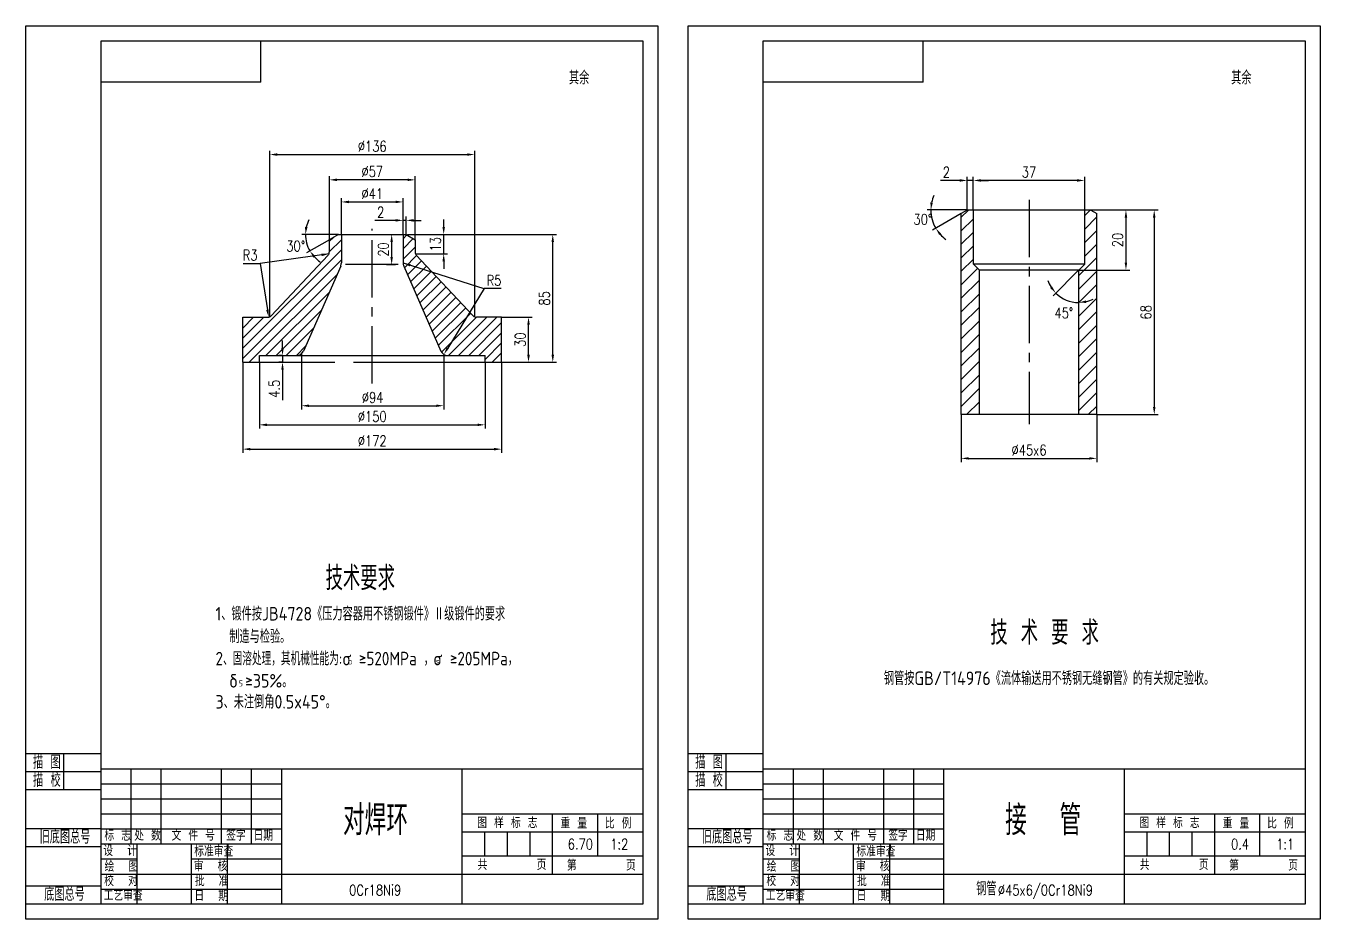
# Model space of a CAD drawing. Header units: millimetres. Extents: x 0 to 1761, y 0 to 1006.
# Drawn here: x 0 to 430, y 347 to 644 of the extents above; entities that cross this region are included whole.
import ezdxf

# ---------------------------------------------------------------- set-up
doc = ezdxf.new("R2010")
doc.units = ezdxf.units.MM
doc.linetypes.add('CENTER2', pattern=[28.575, 19.05, -3.175, 3.175, -3.175])
doc.styles.add('HZXT', font='gbenor.shx', dxfattribs={"bigfont": 'gbcbig.shx'})
doc.styles.get("Standard").update_dxf_attribs({"font": 'txt.shx', "width": 0.8, "height": 3.5})
doc.dimstyles.new('AM_GB', dxfattribs={"dimtxt": 3.5, "dimasz": 2.5, "dimexe": 1.25, "dimexo": 0, "dimgap": 1, "dimtad": 1, "dimdsep": 46, "dimtxsty": 'Standard', "dimcen": 0, "dimclrd": 4, "dimclre": 4, "dimclrt": 3, "dimadec": 0, "dimazin": 2, "dimtp": 0.1, "dimtm": 0.1, "dimtfac": 0.71, "dimtmove": 0, "dimatfit": 0, "dimfxl": 0, "dimlwd": -1, "dimlwe": -1, "dimarcsym": 0})
doc.dimstyles.new('AM_GB$4', dxfattribs={"dimtxt": 3.5, "dimasz": 2.5, "dimexe": 1.25, "dimexo": 0, "dimgap": 1, "dimtad": 1, "dimtoh": 1, "dimdsep": 46, "dimtxsty": 'Standard', "dimcen": 0, "dimclrd": 4, "dimclre": 4, "dimclrt": 3, "dimadec": 0, "dimazin": 2, "dimtp": 0.1, "dimtm": 0.1, "dimtfac": 0.71, "dimtofl": 0, "dimtmove": 0, "dimatfit": 0, "dimfxl": 0, "dimlwd": -1, "dimlwe": -1, "dimarcsym": 0})
doc.dimstyles.new('AM_GB$7', dxfattribs={"dimtxt": 5, "dimasz": 2.5, "dimexe": 1.25, "dimexo": 0, "dimgap": 1, "dimtad": 1, "dimdsep": 46, "dimtxsty": 'Standard', "dimcen": 0, "dimclrd": 4, "dimclre": 4, "dimclrt": 3, "dimadec": 0, "dimazin": 2, "dimtp": 0.1, "dimtm": 0.1, "dimtfac": 0.71, "dimtmove": 0, "dimatfit": 0, "dimfxl": 0, "dimlwd": -1, "dimlwe": -1, "dimarcsym": 0})

# ---------------------------------------------------------------- blocks, each defined once
blk = doc.blocks.new('*D50')
at = {"color": 4, "transparency": 16777216}
for p, q in [((310.78, 514.78), (310.78, 498.95)), ((355.78, 514.78), (355.78, 498.95)), ((313.28, 500.2), (353.28, 500.2))]:
    blk.add_line(p, q, dxfattribs=at)
for points in [[(313.28, 500.61), (313.28, 499.78), (310.78, 500.2)], [(353.28, 500.61), (353.28, 499.78), (355.78, 500.2)]]:
    blk.add_solid(points, dxfattribs=at)
at = {"layer": 'Defpoints', "color": 0, "transparency": 16777216}
for p in [(310.78, 514.78), (355.78, 514.78), (355.78, 500.2)]:
    blk.add_point(p, dxfattribs=at)
at = {"color": 3, "transparency": 16777216, "insert": (333.28, 502.95), "char_height": 3.5, "attachment_point": 5}
blk.add_mtext('%%c45x6', dxfattribs=at)
blk = doc.blocks.new('*D51')
at = {"color": 4, "transparency": 16777216}
for p, q in [((312.78, 582.78), (299.42, 582.78)), ((310.78, 581.62), (301.21, 576.09))]:
    blk.add_line(p, q, dxfattribs=at)
for start, end in [(156.3117, 168.1559), (180, 210), (221.8441, 233.6883)]:
    blk.add_arc((312.78, 582.78), 12.12, start, end, dxfattribs=at)
for points in [[(301.34, 585.22), (300.51, 585.31), (300.67, 582.78)], [(303.42, 574.45), (304.1, 574.94), (302.29, 576.72)]]:
    blk.add_solid(points, dxfattribs=at)
at = {"layer": 'Defpoints', "color": 0, "transparency": 16777216}
for p in [(310.78, 581.62), (312.78, 582.78), (312.78, 582.78), (353.78, 582.78), (301.4, 578.63)]:
    blk.add_point(p, dxfattribs=at)
at = {"color": 3, "transparency": 16777216, "insert": (298, 579.69), "char_height": 3.5, "attachment_point": 5}
blk.add_mtext('30°', dxfattribs=at)
blk = doc.blocks.new('*D52')
at = {"color": 4, "transparency": 16777216}
for p, q in [((314.78, 582.78), (314.78, 593.85)), ((351.78, 582.78), (351.78, 593.85)), ((349.28, 592.6), (317.28, 592.6))]:
    blk.add_line(p, q, dxfattribs=at)
for points in [[(317.28, 593.02), (317.28, 592.18), (314.78, 592.6)], [(349.28, 593.02), (349.28, 592.18), (351.78, 592.6)]]:
    blk.add_solid(points, dxfattribs=at)
at = {"layer": 'Defpoints', "color": 0, "transparency": 16777216}
for p in [(314.78, 592.6), (314.78, 582.78), (351.78, 582.78)]:
    blk.add_point(p, dxfattribs=at)
at = {"color": 3, "transparency": 16777216, "insert": (333.28, 595.35), "char_height": 3.5, "attachment_point": 5}
blk.add_mtext('37', dxfattribs=at)
blk = doc.blocks.new('*D55')
at = {"color": 4, "transparency": 16777216}
for p, q in [((152.21, 556.64), (140.17, 536.89)), ((157.87, 556.64), (152.21, 556.64))]:
    blk.add_line(p, q, dxfattribs=at)
blk.add_solid([(139.81, 537.1), (140.52, 536.67), (138.87, 534.75)], dxfattribs=at)
at = {"layer": 'Defpoints', "color": 0, "transparency": 16777216}
for p in [(138.87, 534.75), (140.17, 536.89)]:
    blk.add_point(p, dxfattribs=at)
at = {"color": 3, "transparency": 16777216, "insert": (155.54, 559.39), "char_height": 3.5, "attachment_point": 5}
blk.add_mtext('R5', dxfattribs=at)
blk = doc.blocks.new('*D56')
at = {"color": 4, "transparency": 16777216}
for p, q in [((72.18, 565.04), (77.84, 565.04)), ((77.84, 565.04), (80.25, 549.63))]:
    blk.add_line(p, q, dxfattribs=at)
blk.add_solid([(80.66, 549.69), (79.84, 549.56), (80.64, 547.16)], dxfattribs=at)
at = {"layer": 'Defpoints', "color": 0, "transparency": 16777216}
for p in [(80.41, 548.64), (80.64, 547.16)]:
    blk.add_point(p, dxfattribs=at)
at = {"color": 3, "transparency": 16777216, "insert": (74.51, 567.79), "char_height": 3.5, "attachment_point": 5}
blk.add_mtext('R3', dxfattribs=at)
blk = doc.blocks.new('*D3')
at = {"color": 4, "transparency": 16777216}
for p, q in [((126.82, 574.64), (176.3, 574.64)), ((175.05, 534.64), (175.05, 572.14)), ((158.07, 532.14), (176.3, 532.14))]:
    blk.add_line(p, q, dxfattribs=at)
for points in [[(174.64, 572.14), (175.47, 572.14), (175.05, 574.64)], [(174.64, 534.64), (175.47, 534.64), (175.05, 532.14)]]:
    blk.add_solid(points, dxfattribs=at)
at = {"layer": 'Defpoints', "color": 0, "transparency": 16777216}
for p in [(126.82, 574.64), (175.05, 574.64), (158.07, 532.14)]:
    blk.add_point(p, dxfattribs=at)
at = {"color": 3, "transparency": 16777216, "insert": (172.3, 553.39), "char_height": 3.5, "attachment_point": 5, "rotation": 90}
blk.add_mtext('85', dxfattribs=at)
blk = doc.blocks.new('*D57')
at = {"color": 4, "transparency": 16777216}
for p, q in [((81.01, 547.26), (81.01, 602.47)), ((149.12, 547.26), (149.12, 602.47)), ((83.51, 601.22), (146.62, 601.22))]:
    blk.add_line(p, q, dxfattribs=at)
for points in [[(83.51, 601.63), (83.51, 600.8), (81.01, 601.22)], [(146.62, 601.63), (146.62, 600.8), (149.12, 601.22)]]:
    blk.add_solid(points, dxfattribs=at)
at = {"layer": 'Defpoints', "color": 0, "transparency": 16777216}
for p in [(149.12, 601.22), (81.01, 547.26), (149.12, 547.26)]:
    blk.add_point(p, dxfattribs=at)
at = {"color": 3, "transparency": 16777216, "insert": (115.07, 603.97), "char_height": 3.5, "attachment_point": 5}
blk.add_mtext('%%c136', dxfattribs=at)
blk = doc.blocks.new('*D58')
at = {"color": 4, "transparency": 16777216}
for p, q in [((72.07, 532.14), (72.07, 502.01)), ((158.07, 532.14), (158.07, 502.01)), ((74.57, 503.26), (155.57, 503.26))]:
    blk.add_line(p, q, dxfattribs=at)
for points in [[(74.57, 503.68), (74.57, 502.85), (72.07, 503.26)], [(155.57, 503.68), (155.57, 502.85), (158.07, 503.26)]]:
    blk.add_solid(points, dxfattribs=at)
at = {"layer": 'Defpoints', "color": 0, "transparency": 16777216}
for p in [(72.07, 532.14), (158.07, 532.14), (158.07, 503.26)]:
    blk.add_point(p, dxfattribs=at)
at = {"color": 3, "transparency": 16777216, "insert": (115.07, 506.01), "char_height": 3.5, "attachment_point": 5}
blk.add_mtext('%%c172', dxfattribs=at)
blk = doc.blocks.new('*D59')
at = {"color": 4, "transparency": 16777216}
for p, q in [((77.57, 532.14), (77.57, 510.1)), ((152.57, 532.14), (152.57, 510.1)), ((80.07, 511.35), (150.07, 511.35))]:
    blk.add_line(p, q, dxfattribs=at)
for points in [[(80.07, 511.76), (80.07, 510.93), (77.57, 511.35)], [(150.07, 511.76), (150.07, 510.93), (152.57, 511.35)]]:
    blk.add_solid(points, dxfattribs=at)
at = {"layer": 'Defpoints', "color": 0, "transparency": 16777216}
for p in [(77.57, 532.14), (152.57, 532.14), (152.57, 511.35)]:
    blk.add_point(p, dxfattribs=at)
at = {"color": 3, "transparency": 16777216, "insert": (115.07, 514.1), "char_height": 3.5, "attachment_point": 5}
blk.add_mtext('%%c150', dxfattribs=at)
blk = doc.blocks.new('*D4')
at = {"color": 4, "transparency": 16777216}
for p, q in [((91.59, 534.99), (91.59, 516.45)), ((138.82, 534.78), (138.82, 516.45)), ((94.09, 517.7), (136.32, 517.7))]:
    blk.add_line(p, q, dxfattribs=at)
for points in [[(94.09, 518.11), (94.09, 517.28), (91.59, 517.7)], [(136.32, 518.11), (136.32, 517.28), (138.82, 517.7)]]:
    blk.add_solid(points, dxfattribs=at)
at = {"layer": 'Defpoints', "color": 0, "transparency": 16777216}
for p in [(91.59, 534.99), (138.82, 534.78), (138.82, 517.7)]:
    blk.add_point(p, dxfattribs=at)
at = {"color": 3, "transparency": 16777216, "insert": (115.2, 520.45), "char_height": 3.5, "attachment_point": 5}
blk.add_mtext('%%c94', dxfattribs=at)
blk = doc.blocks.new('*D60')
at = {"color": 4, "transparency": 16777216}
for p, q in [((85.27, 536.89), (85.27, 539.39)), ((85.27, 534.39), (84.02, 534.39)), ((85.27, 534.39), (85.27, 532.14)), ((85.27, 532.14), (84.02, 532.14)), ((85.27, 529.64), (85.27, 519.54))]:
    blk.add_line(p, q, dxfattribs=at)
for points in [[(84.85, 536.89), (85.68, 536.89), (85.27, 534.39)], [(84.85, 529.64), (85.68, 529.64), (85.27, 532.14)]]:
    blk.add_solid(points, dxfattribs=at)
at = {"layer": 'Defpoints', "color": 0, "transparency": 16777216}
for p in [(85.27, 534.39), (85.27, 532.14), (85.27, 532.14)]:
    blk.add_point(p, dxfattribs=at)
at = {"color": 3, "transparency": 16777216, "insert": (82.52, 523.34), "char_height": 3.5, "attachment_point": 5, "rotation": 90}
blk.add_mtext('4.5', dxfattribs=at)
blk = doc.blocks.new('*D61')
at = {"color": 4, "transparency": 16777216}
for p, q in [((158.07, 547.14), (168.25, 547.14)), ((167, 534.64), (167, 544.64)), ((158.07, 532.14), (168.25, 532.14))]:
    blk.add_line(p, q, dxfattribs=at)
for points in [[(166.58, 544.64), (167.42, 544.64), (167, 547.14)], [(166.58, 534.64), (167.42, 534.64), (167, 532.14)]]:
    blk.add_solid(points, dxfattribs=at)
at = {"layer": 'Defpoints', "color": 0, "transparency": 16777216}
for p in [(158.07, 547.14), (167, 547.14), (158.07, 532.14)]:
    blk.add_point(p, dxfattribs=at)
at = {"color": 3, "transparency": 16777216, "insert": (164.25, 539.64), "char_height": 3.5, "attachment_point": 5, "rotation": 90}
blk.add_mtext('30', dxfattribs=at)
blk = doc.blocks.new('*D5')
at = {"color": 4, "transparency": 16777216}
for p, q in [((138.81, 577.14), (138.81, 579.64)), ((126.82, 574.64), (140.06, 574.64)), ((138.81, 568.18), (138.81, 574.64)), ((129.42, 568.18), (140.06, 568.18)), ((138.81, 565.68), (138.81, 563.18))]:
    blk.add_line(p, q, dxfattribs=at)
for points in [[(138.4, 577.14), (139.23, 577.14), (138.81, 574.64)], [(138.4, 565.68), (139.23, 565.68), (138.81, 568.18)]]:
    blk.add_solid(points, dxfattribs=at)
at = {"layer": 'Defpoints', "color": 0, "transparency": 16777216}
for p in [(126.82, 574.64), (138.81, 574.64), (129.42, 568.18)]:
    blk.add_point(p, dxfattribs=at)
at = {"color": 3, "transparency": 16777216, "insert": (136.06, 571.41), "char_height": 3.5, "attachment_point": 5, "rotation": 90}
blk.add_mtext('13', dxfattribs=at)
blk = doc.blocks.new('*D62')
at = {"color": 4, "transparency": 16777216}
for p, q in [((125.32, 574.64), (125.32, 580.58)), ((126.32, 574.64), (126.32, 580.58)), ((122.82, 579.33), (115.95, 579.33)), ((126.32, 579.33), (125.32, 579.33)), ((128.82, 579.33), (131.32, 579.33))]:
    blk.add_line(p, q, dxfattribs=at)
for points in [[(122.82, 579.75), (122.82, 578.91), (125.32, 579.33)], [(128.82, 579.75), (128.82, 578.91), (126.32, 579.33)]]:
    blk.add_solid(points, dxfattribs=at)
at = {"layer": 'Defpoints', "color": 0, "transparency": 16777216}
for p in [(125.32, 579.33), (125.32, 574.64), (126.32, 574.64)]:
    blk.add_point(p, dxfattribs=at)
at = {"color": 3, "transparency": 16777216, "insert": (117.88, 582.08), "char_height": 3.5, "attachment_point": 5}
blk.add_mtext('2', dxfattribs=at)
blk = doc.blocks.new('*D63')
at = {"color": 4, "transparency": 16777216}
for p, q in [((100.82, 572.91), (100.82, 594.05)), ((129.32, 572.91), (129.32, 594.05)), ((126.82, 592.8), (103.32, 592.8))]:
    blk.add_line(p, q, dxfattribs=at)
for points in [[(103.32, 593.22), (103.32, 592.39), (100.82, 592.8)], [(126.82, 593.22), (126.82, 592.39), (129.32, 592.8)]]:
    blk.add_solid(points, dxfattribs=at)
at = {"layer": 'Defpoints', "color": 0, "transparency": 16777216}
for p in [(100.82, 592.8), (100.82, 572.91), (129.32, 572.91)]:
    blk.add_point(p, dxfattribs=at)
at = {"color": 3, "transparency": 16777216, "insert": (115.07, 595.55), "char_height": 3.5, "attachment_point": 5}
blk.add_mtext('%%c57', dxfattribs=at)
blk = doc.blocks.new('*D64')
at = {"color": 4, "transparency": 16777216}
for p, q in [((103.82, 574.64), (91.63, 574.64)), ((100.82, 572.91), (93.26, 568.55))]:
    blk.add_line(p, q, dxfattribs=at)
for start, end in [(153.7421, 166.871), (180, 210), (223.129, 236.2579)]:
    blk.add_arc((103.82, 574.64), 10.93, start, end, dxfattribs=at)
for points in [[(93.58, 577.07), (92.75, 577.17), (92.88, 574.64)], [(95.5, 566.91), (96.17, 567.41), (94.35, 569.17)]]:
    blk.add_solid(points, dxfattribs=at)
at = {"layer": 'Defpoints', "color": 0, "transparency": 16777216}
for p in [(93.05, 572.74), (100.82, 572.91), (103.82, 574.64), (103.82, 574.64), (126.32, 574.64)]:
    blk.add_point(p, dxfattribs=at)
at = {"color": 3, "transparency": 16777216, "insert": (89.65, 570.78), "char_height": 3.5, "attachment_point": 5}
blk.add_mtext('30°', dxfattribs=at)
blk = doc.blocks.new('*D65')
at = {"color": 4, "transparency": 16777216}
for p, q in [((104.82, 574.64), (104.82, 586.71)), ((107.32, 585.46), (122.82, 585.46)), ((125.32, 574.64), (125.32, 586.71))]:
    blk.add_line(p, q, dxfattribs=at)
for points in [[(107.32, 585.88), (107.32, 585.04), (104.82, 585.46)], [(122.82, 585.88), (122.82, 585.04), (125.32, 585.46)]]:
    blk.add_solid(points, dxfattribs=at)
at = {"layer": 'Defpoints', "color": 0, "transparency": 16777216}
for p in [(125.32, 585.46), (104.82, 574.64), (125.32, 574.64)]:
    blk.add_point(p, dxfattribs=at)
at = {"color": 3, "transparency": 16777216, "insert": (115.07, 588.21), "char_height": 3.5, "attachment_point": 5}
blk.add_mtext('%%c41', dxfattribs=at)
blk = doc.blocks.new('*D66')
at = {"color": 4, "transparency": 16777216}
for p, q in [((120.22, 574.64), (122.78, 574.64)), ((121.53, 567.14), (121.53, 572.14)), ((119.86, 564.64), (122.78, 564.64))]:
    blk.add_line(p, q, dxfattribs=at)
for points in [[(121.11, 572.14), (121.94, 572.14), (121.53, 574.64)], [(121.11, 567.14), (121.94, 567.14), (121.53, 564.64)]]:
    blk.add_solid(points, dxfattribs=at)
at = {"layer": 'Defpoints', "color": 0, "transparency": 16777216}
for p in [(120.22, 574.64), (121.53, 574.64), (119.86, 564.64)]:
    blk.add_point(p, dxfattribs=at)
at = {"color": 3, "transparency": 16777216, "insert": (118.78, 569.64), "char_height": 3.5, "attachment_point": 5, "rotation": 90}
blk.add_mtext('20', dxfattribs=at)
blk = doc.blocks.new('*D67')
at = {"color": 4, "transparency": 16777216}
for p, q in [((312.78, 582.78), (312.78, 593.85)), ((314.78, 582.78), (314.78, 593.85)), ((310.28, 592.6), (303.92, 592.6)), ((314.78, 592.6), (312.78, 592.6)), ((317.28, 592.6), (319.78, 592.6))]:
    blk.add_line(p, q, dxfattribs=at)
for points in [[(310.28, 593.02), (310.28, 592.18), (312.78, 592.6)], [(317.28, 593.02), (317.28, 592.18), (314.78, 592.6)]]:
    blk.add_solid(points, dxfattribs=at)
at = {"layer": 'Defpoints', "color": 0, "transparency": 16777216}
for p in [(312.78, 592.6), (312.78, 582.78), (314.78, 582.78)]:
    blk.add_point(p, dxfattribs=at)
at = {"color": 3, "transparency": 16777216, "insert": (305.85, 595.35), "char_height": 3.5, "attachment_point": 5}
blk.add_mtext('2', dxfattribs=at)
blk = doc.blocks.new('*D81')
at = {"color": 4, "transparency": 16777216}
for p, q in [((353.78, 582.78), (376.14, 582.78)), ((374.89, 580.28), (374.89, 517.28)), ((355.78, 514.78), (376.14, 514.78))]:
    blk.add_line(p, q, dxfattribs=at)
for points in [[(374.47, 580.28), (375.3, 580.28), (374.89, 582.78)], [(374.47, 517.28), (375.3, 517.28), (374.89, 514.78)]]:
    blk.add_solid(points, dxfattribs=at)
at = {"layer": 'Defpoints', "color": 0, "transparency": 16777216}
for p in [(353.78, 582.78), (355.78, 514.78), (374.89, 514.78)]:
    blk.add_point(p, dxfattribs=at)
at = {"color": 3, "transparency": 16777216, "insert": (372.14, 548.78), "char_height": 3.5, "attachment_point": 5, "rotation": 90}
blk.add_mtext('68', dxfattribs=at)
blk = doc.blocks.new('*D82')
at = {"color": 4, "transparency": 16777216}
blk.add_line((349.78, 562.78), (341.28, 554.28), dxfattribs=at)
for start, end in [(198.3461, 211.673), (225, 270), (283.327, 296.6539)]:
    blk.add_arc((349.78, 562.78), 10.77, start, end, dxfattribs=at)
for points in [[(340.94, 557.38), (340.29, 556.86), (342.17, 555.16)], [(352.32, 551.88), (352.22, 552.71), (349.78, 552)]]:
    blk.add_solid(points, dxfattribs=at)
at = {"layer": 'Defpoints', "color": 0, "transparency": 16777216}
for p in [(351.78, 564.78), (349.78, 562.78), (349.78, 562.78), (344.4, 553.45), (349.78, 514.78)]:
    blk.add_point(p, dxfattribs=at)
at = {"color": 3, "transparency": 16777216, "insert": (344.85, 548.55), "char_height": 3.5, "attachment_point": 5}
blk.add_mtext('45°', dxfattribs=at)
blk = doc.blocks.new('*D83')
at = {"color": 4, "transparency": 16777216}
for p, q in [((353.78, 582.78), (366.74, 582.78)), ((365.49, 580.28), (365.49, 565.28)), ((349.78, 562.78), (366.74, 562.78))]:
    blk.add_line(p, q, dxfattribs=at)
for points in [[(365.07, 580.28), (365.9, 580.28), (365.49, 582.78)], [(365.07, 565.28), (365.9, 565.28), (365.49, 562.78)]]:
    blk.add_solid(points, dxfattribs=at)
at = {"layer": 'Defpoints', "color": 0, "transparency": 16777216}
for p in [(353.78, 582.78), (349.78, 562.78), (365.49, 562.78)]:
    blk.add_point(p, dxfattribs=at)
at = {"color": 3, "transparency": 16777216, "insert": (362.74, 572.78), "char_height": 3.5, "attachment_point": 5, "rotation": 90}
blk.add_mtext('20', dxfattribs=at)

msp = doc.modelspace()

# ---------------------------------------------------------------- hatches: boundary and pattern name
h = msp.add_hatch()
h.set_pattern_fill('ANSI31', color=4, style=0)
h.set_pattern_definition([(45, (220, -844), (-2.245064, 2.245064), [])])
h.paths.add_polyline_path([(316.784, 562.7768), (314.784, 564.7768), (314.784, 582.7768), (312.784, 582.7768), (310.784, 581.6221), (310.784, 514.7768), (316.784, 514.7768)])
h.paths.add_polyline_path([(349.784, 514.7768), (355.784, 514.7768), (355.784, 581.6221), (353.784, 582.7768), (351.784, 582.7768), (351.784, 564.7768), (349.784, 562.7768)])
h = msp.add_hatch()
h.set_pattern_fill('ANSI31', color=4, scale=0.75, style=0)
h.paths.add_polyline_path([(129.7368, 567.6809, -0.19427117), (129.3163, 568.7225), (129.3163, 572.906), (126.3163, 574.6381), (125.3163, 574.6381), (125.3163, 565.1849, 0.09844375), (125.5064, 564.2287), (137.8972, 535.8443, 0.29300378), (140.1689, 534.3881), (152.5663, 534.3881), (152.5663, 532.1381), (158.0663, 532.1381), (158.0663, 547.1381), (149.7252, 547.1381, -0.20995516), (148.6205, 547.6233)])
h.paths.add_polyline_path([(104.6261, 564.2287, 0.09844375), (104.8163, 565.1849), (104.8163, 574.6381), (103.8163, 574.6381), (100.8163, 572.906), (100.8163, 568.7225, -0.19427117), (100.3957, 567.6809), (81.512, 547.6233, -0.20995516), (80.4073, 547.1381), (72.0663, 547.1381), (72.0663, 532.1381), (77.5663, 532.1381), (77.5663, 534.3881), (89.9637, 534.3881, 0.29300378), (92.2353, 535.8443)])

# ---------------------------------------------------------------- linework, layer by layer
at = {"color": 4}
for p, q in [((78.0978, 625.2739), (78.0978, 639)), ((298.0978, 625.2739), (298.0978, 639)), ((78.0978, 625.2739), (25, 625.2739)), ((298.0978, 625.2739), (245, 625.2739)), ((25, 402), (0, 402)), ((12.5, 402), (12.5, 390)), ((245, 402), (220, 402)), ((232.5, 402), (232.5, 390)), ((25, 396), (0, 396)), ((35, 372), (35, 397)), ((45, 372), (45, 397)), ((65, 372), (65, 397)), ((75, 372), (75, 397)), ((85, 352), (85, 397)), ((145, 352), (145, 397)), ((245, 396), (220, 396)), ((255, 372), (255, 397)), ((265, 372), (265, 397)), ((285, 372), (285, 397)), ((295, 372), (295, 397)), ((305, 352), (305, 397)), ((365, 352), (365, 397)), ((25, 392), (85, 392)), ((245, 392), (305, 392)), ((25, 390), (0, 390)), ((245, 390), (220, 390)), ((25, 387), (85, 387)), ((245, 387), (305, 387)), ((25, 382), (85, 382)), ((145, 382), (205, 382)), ((175, 362), (175, 382)), ((190, 368), (190, 382)), ((245, 382), (305, 382)), ((365, 382), (425, 382)), ((395, 362), (395, 382)), ((410, 368), (410, 382)), ((25, 377), (0, 377)), ((25, 377), (85, 377)), ((145, 376), (205, 376)), ((152.5, 368), (152.5, 376)), ((160, 368), (160, 376)), ((167.5, 368), (167.5, 376)), ((245, 377), (220, 377)), ((245, 377), (305, 377)), ((365, 376), (425, 376)), ((372.5, 368), (372.5, 376)), ((380, 368), (380, 376)), ((387.5, 368), (387.5, 376)), ((25, 371), (0, 371)), ((25, 372), (85, 372)), ((37, 352), (37, 372)), ((55, 352), (55, 372)), ((67, 352), (67, 372)), ((245, 371), (220, 371)), ((245, 372), (305, 372)), ((257, 352), (257, 372)), ((275, 352), (275, 372)), ((287, 352), (287, 372)), ((25, 367), (37, 367)), ((55, 367), (85, 367)), ((145, 368), (205, 368)), ((245, 367), (257, 367)), ((275, 367), (305, 367)), ((365, 368), (425, 368)), ((25, 362), (205, 362)), ((245, 362), (425, 362)), ((25, 358), (0, 358)), ((25, 357), (85, 357)), ((245, 358), (220, 358)), ((245, 357), (305, 357)), ((25, 352), (0, 352)), ((245, 352), (220, 352))]:
    msp.add_line(p, q, dxfattribs=at)
at = {"color": 1, "linetype": 'CENTER2'}
for p, q in [((333.284, 586.1132), (333.284, 511.5926)), ((115.0663, 525.1162), (115.0663, 576.5296))]:
    msp.add_line(p, q, dxfattribs=at)
for p, q in [((312.784, 582.7768), (310.784, 581.6221)), ((310.784, 514.7768), (310.784, 581.6221)), ((353.784, 582.7768), (312.784, 582.7768)), ((314.784, 564.7768), (314.784, 582.7768)), ((351.784, 564.7768), (351.784, 582.7768)), ((353.784, 582.7768), (355.784, 581.6221)), ((355.784, 514.7768), (355.784, 581.6221)), ((103.8163, 574.6381), (100.8163, 572.906)), ((100.8163, 572.906), (100.8163, 568.7225)), ((103.8163, 574.6381), (126.3163, 574.6381)), ((104.8163, 574.6381), (104.8163, 565.1849)), ((125.3163, 574.6381), (125.3163, 565.1849)), ((126.3163, 574.6381), (129.3163, 572.906)), ((129.3163, 572.906), (129.3163, 568.7225)), ((100.4209, 567.7077), (81.512, 547.6233)), ((129.7116, 567.7077), (148.6205, 547.6233)), ((104.5879, 564.1412), (92.2353, 535.8443)), ((123.6972, 564.6381), (106.2282, 564.6381)), ((125.5446, 564.1412), (137.8972, 535.8443)), ((351.784, 564.7768), (314.784, 564.7768)), ((316.784, 562.7768), (314.784, 564.7768)), ((349.784, 562.7768), (351.784, 564.7768)), ((349.784, 562.7768), (316.784, 562.7768)), ((316.784, 514.7768), (316.784, 562.7768)), ((349.784, 514.7768), (349.784, 562.7768)), ((72.0663, 532.1381), (72.0663, 547.1381)), ((72.0663, 547.1381), (80.4073, 547.1381)), ((158.0663, 547.1381), (149.7252, 547.1381)), ((158.0663, 532.1381), (158.0663, 547.1381)), ((77.5663, 534.3881), (152.5663, 534.3881)), ((77.5663, 532.1381), (77.5663, 534.3881)), ((152.5663, 532.1381), (152.5663, 534.3881)), ((72.0663, 532.1381), (102.6488, 532.1381)), ((108.8981, 532.1381), (158.0663, 532.1381)), ((355.784, 514.7768), (310.784, 514.7768)), ((25, 397), (205, 397)), ((245, 397), (425, 397))]:
    msp.add_line(p, q)
at = {"color": 4}
for points in [[(0, 644), (210, 644), (210, 347), (0, 347)], [(220, 644), (430, 644), (430, 347), (220, 347)]]:
    msp.add_lwpolyline(points, close=True, dxfattribs=at)
for points in [[(25, 639), (205, 639), (205, 352), (25, 352)], [(245, 639), (425, 639), (425, 352), (245, 352)]]:
    msp.add_lwpolyline(points, close=True)
for centre, radius, start, end in [((99.3163, 568.7225), 1.5, 317.429273, 0), ((130.8163, 568.7225), 1.5, 180, 222.570727), ((102.3163, 565.1849), 2.5, 335.323137, 0), ((127.8163, 565.1849), 2.5, 180, 204.676863), ((80.4073, 548.6381), 1.5, 270, 317.429273), ((149.7252, 548.6381), 1.5, 222.570727, 270), ((89.9637, 536.8881), 2.5, 270, 335.323137), ((140.1689, 536.8881), 2.5, 204.676863, 270)]:
    msp.add_arc(centre, radius, start, end)

# ---------------------------------------------------------------- texts
at = {"color": 3, "style": 'HZXT'}
for s, height, p in [('其余', 4.5, (180.4368, 624.5065)), ('其余', 4.5, (400.4368, 624.5065)), ('技术要求', 8, (99.5867, 456.3791)), ('1、锻件按JB4728《压力容器用不锈钢锻件》Ⅱ级锻件的要求', 4.5, (63.0104, 446.2848)), ('制造与检验。', 4.5, (67.5753, 438.7514)), ('技 术 要 求', 8, (320.427, 438.225)), ('b', 2, (107.0303, 431.6582)), ('s', 2, (136.2029, 431.7201)), ('δ ≥35%。', 4.5, (67.5753, 423.989)), ('5', 2, (70.7151, 424.3756)), ('钢管按GB/T14976《流体输送用不锈钢无缝钢管》的有关规定验收。', 4.5, (285.0455, 424.8381)), ('3、未注倒角0.5x45%%d。', 4.5, (63.0104, 417.0107)), ('描 图', 4.5, (2.3807, 396.9728)), ('描 图', 4.5, (222.3807, 396.9728)), ('描 校', 4.5, (2.3807, 390.9728)), ('描 校', 4.5, (222.3807, 390.9728)), ('对焊环', 10, (105.36, 374.9032)), ('接  管', 10, (325.36, 374.9032)), ('旧底图总号', 4.5, (4.5636, 372.0945)), ('旧底图总号', 4.5, (224.5636, 372.0945)), ('标准审查', 3.6, (55.9471, 367.7967)), ('标准审查', 3.6, (275.9471, 367.7967)), ('底图总号', 4.5, (6.0757, 353.0762)), ('工艺审查', 3.6, (25.8452, 353.1424)), ('底图总号', 4.5, (226.0757, 353.0762)), ('工艺审查', 3.6, (245.8452, 353.1424)), ('钢管', 4.5, (315.7361, 354.8872))]:
    msp.add_text(s, height=height, dxfattribs=at).set_placement(p)
for s, height, width, p in [('2、固溶处理，其机械性能为:σ ≥520MPa ，σ ≥205MPa，', 4.5, 0.95, (63.0104, 431.3779)), ('图 样 标 志', 3.6, 1.2, (149.9691, 377.2608)), ('重 量', 3.6, 1.2, (177.6195, 377.1226)), ('比 例', 3.6, 1.2, (192.4028, 377.1226)), ('图 样 标 志', 3.6, 1.2, (369.9691, 377.2608)), ('重 量', 3.6, 1.2, (397.6195, 377.1226)), ('比 例', 3.6, 1.2, (412.4028, 377.1226)), ('标 志', 3.6, 1.2, (26.0891, 373.0748)), ('处 数', 3.6, 1.2, (35.995, 373.0748)), ('文 件 号', 3.6, 1.2, (48.3997, 373.0748)), ('签字', 3.6, 1.2, (66.5254, 373.1076)), ('日期', 3.6, 1.2, (75.6691, 373.0748)), ('标 志', 3.6, 1.2, (246.0891, 373.0748)), ('处 数', 3.6, 1.2, (255.995, 373.0748)), ('文 件 号', 3.6, 1.2, (268.3997, 373.0748)), ('签字', 3.6, 1.2, (286.5254, 373.1076)), ('日期', 3.6, 1.2, (295.6691, 373.0748)), ('设  计', 3.6, 1.2, (25.7167, 368.0046)), ('设  计', 3.6, 1.2, (245.7167, 368.0046)), ('绘  图', 3.6, 1.2, (26.1438, 362.7514)), ('审  核', 3.6, 1.2, (55.7857, 362.8718)), ('共       页', 3.6, 1.2, (150.0724, 363.3159)), ('第       页', 3.6, 1.2, (179.7512, 363.1159)), ('绘  图', 3.6, 1.2, (246.1438, 362.7514)), ('审  核', 3.6, 1.2, (275.7857, 362.8718)), ('共       页', 3.6, 1.2, (370.0724, 363.3159)), ('第       页', 3.6, 1.2, (399.7512, 363.1159)), ('校  对', 3.6, 1.2, (26.0233, 357.9857)), ('批  准', 3.6, 1.2, (56.1471, 357.9469)), ('校  对', 3.6, 1.2, (246.0233, 357.9857)), ('批  准', 3.6, 1.2, (276.1471, 357.9469)), ('日  期', 3.6, 1.2, (56.0047, 353.0381)), ('日  期', 3.6, 1.2, (276.0047, 353.0381))]:
    msp.add_text(s, height=height, dxfattribs=dict(at, width=width)).set_placement(p)
at = {"color": 3, "width": 0.8}
for s, p in [('6.70', (180.0189, 370.1841)), ('1:2', (194.1648, 370.1841)), ('0.4', (400.3873, 370.1841)), ('1:1', (415.4053, 370.1841))]:
    msp.add_text(s, height=3.5, dxfattribs=at).set_placement(p)
at = {"color": 3, "linetype": 'Continuous', "width": 0.8}
for s, p in [('0Cr18Ni9', (107.4117, 354.894)), ('%%c45x6/0Cr18Ni9', (322.9304, 354.894))]:
    msp.add_text(s, height=3.5, dxfattribs=at).set_placement(p)

# ---------------------------------------------------------------- dimensions: what is measured, and where the dimension line sits
for base, p1, p2, picture, middle in [((149.1219, 601.2183), (81.0106, 547.2647), (149.1219, 547.2647), '*D57', (115.0663, 603.9683)), ((138.8197, 517.6955), (91.5895, 534.989), (138.8197, 534.7834), '*D4', (115.2046, 520.4455))]:
    dim = msp.add_linear_dim(base=base, p1=p1, p2=p2, text='%%c<>', dimstyle='AM_GB', override={"dimdec": 0, "dimlfac": 2})
    dim.commit()
    dim.dimension.update_dxf_attribs({"geometry": picture, "text_midpoint": middle})
for base, p1, p2, picture, middle in [((100.8163, 592.8049), (129.3163, 572.906), (100.8163, 572.906), '*D63', (115.0663, 592.8049)), ((125.3163, 585.4606), (104.8163, 574.6381), (125.3163, 574.6381), '*D65', (115.0663, 585.4606)), ((158.0663, 503.2636), (72.0663, 532.1381), (158.0663, 532.1381), '*D58', (115.0663, 503.2636)), ((152.5663, 511.3483), (77.5663, 532.1381), (152.5663, 532.1381), '*D59', (115.0663, 511.3483))]:
    dim = msp.add_linear_dim(base=base, p1=p1, p2=p2, text='%%c<>', dimstyle='AM_GB', override={"dimlfac": 2})
    dim.commit()
    dim.dimension.update_dxf_attribs({"geometry": picture, "text_midpoint": middle, "dimtype": 160})
for base, p1, p2, picture, middle in [((312.784, 592.6011), (314.784, 582.7768), (312.784, 582.7768), '*D67', (305.8507, 595.3511)), ((314.784, 592.6011), (351.784, 582.7768), (314.784, 582.7768), '*D52', (333.284, 595.3511))]:
    dim = msp.add_linear_dim(base=base, p1=p1, p2=p2, dimstyle='AM_GB')
    dim.commit()
    dim.dimension.update_dxf_attribs({"geometry": picture, "text_midpoint": middle})
for base, line1, line2, override, picture, middle in [((301.3994, 578.6332), ((353.784, 582.7768), (312.784, 582.7768)), ((312.784, 582.7768), (310.784, 581.6221)), {"dimtad": 3, "dimtmove": 1}, '*D51', (293.1368, 578.6745)), ((93.0483, 572.7394), ((103.8163, 574.6381), (126.3163, 574.6381)), ((103.8163, 574.6381), (100.8163, 572.906)), {"dimtmove": 1}, '*D64', (89.6493, 570.7828)), ((344.3979, 553.4477), ((349.784, 514.7768), (349.784, 562.7768)), ((349.784, 562.7768), (351.784, 564.7768)), {"dimtmove": 1}, '*D82', (344.8494, 548.5523))]:
    dim = msp.add_angular_dim_2l(base=base, line1=line1, line2=line2, dimstyle='AM_GB', override=override)
    dim.commit()
    dim.dimension.update_dxf_attribs({"geometry": picture, "text_midpoint": middle, "dimtype": 162})
dim = msp.add_linear_dim(base=(125.3163, 579.3312), p1=(126.3163, 574.6381), p2=(125.3163, 574.6381), dimstyle='AM_GB', override={"dimlfac": 2})
dim.commit()
dim.dimension.update_dxf_attribs({"geometry": '*D62', "text_midpoint": (117.8829, 579.3312), "dimtype": 160})
for base, p2, picture, middle in [((365.487, 562.7768), (349.784, 562.7768), '*D83', (362.737, 572.7768)), ((374.8874, 514.7768), (355.784, 514.7768), '*D81', (372.1374, 548.7768))]:
    dim = msp.add_linear_dim(base=base, p1=(353.784, 582.7768), p2=p2, angle=90, dimstyle='AM_GB')
    dim.commit()
    dim.dimension.update_dxf_attribs({"geometry": picture, "text_midpoint": middle})
dim = msp.add_linear_dim(base=(138.8147, 574.6381), p1=(129.4186, 568.1779), p2=(126.8163, 574.6381), angle=90, dimstyle='AM_GB', override={"dimdec": 0, "dimlfac": 2})
dim.commit()
dim.dimension.update_dxf_attribs({"geometry": '*D5', "text_midpoint": (138.8147, 571.408), "dimtype": 160})
for base, p1, p2, picture, middle in [((121.528, 574.6381), (119.8648, 564.6381), (120.2219, 574.6381), '*D66', (118.778, 569.6381)), ((175.0533, 574.6381), (158.0663, 532.1381), (126.8163, 574.6381), '*D3', (172.3033, 553.3881)), ((167.0015, 547.1381), (158.0663, 532.1381), (158.0663, 547.1381), '*D61', (164.2515, 539.6381)), ((85.2672, 532.1381), (85.2672, 534.3881), (85.2672, 532.1381), '*D60', (82.5172, 523.3381))]:
    dim = msp.add_linear_dim(base=base, p1=p1, p2=p2, angle=90, dimstyle='AM_GB', override={"dimlfac": 2})
    dim.commit()
    dim.dimension.update_dxf_attribs({"geometry": picture, "text_midpoint": middle})
for center, mpoint, picture, middle in [((80.4073, 548.6381), (80.639, 547.1561), '*D56', (77.844, 565.037)), ((140.1689, 536.8881), (138.8679, 534.7533), '*D55', (152.2059, 556.6395))]:
    dim = msp.add_radius_dim(center=center, mpoint=mpoint, dimstyle='AM_GB$4', override={"dimlfac": 2, "dimtmove": 1})
    dim.commit()
    dim.dimension.update_dxf_attribs({"geometry": picture, "text_midpoint": middle, "dimtype": 164})
dim = msp.add_linear_dim(base=(355.784, 500.1971), p1=(310.784, 514.7768), p2=(355.784, 514.7768), text='%%c<>x6', dimstyle='AM_GB')
dim.commit()
dim.dimension.update_dxf_attribs({"geometry": '*D50', "text_midpoint": (333.284, 502.9471)})

# ---------------------------------------------------------------- leaders
for points in [[(100.7139, 568.1779), (77.844, 565.0401)], [(125.3163, 565.1849), (152.2059, 556.6395)]]:
    msp.add_leader(points, dimstyle='AM_GB$7', override={"dimgap": 1.5, "dimtad": 0})

doc.saveas('drawing.dxf')
